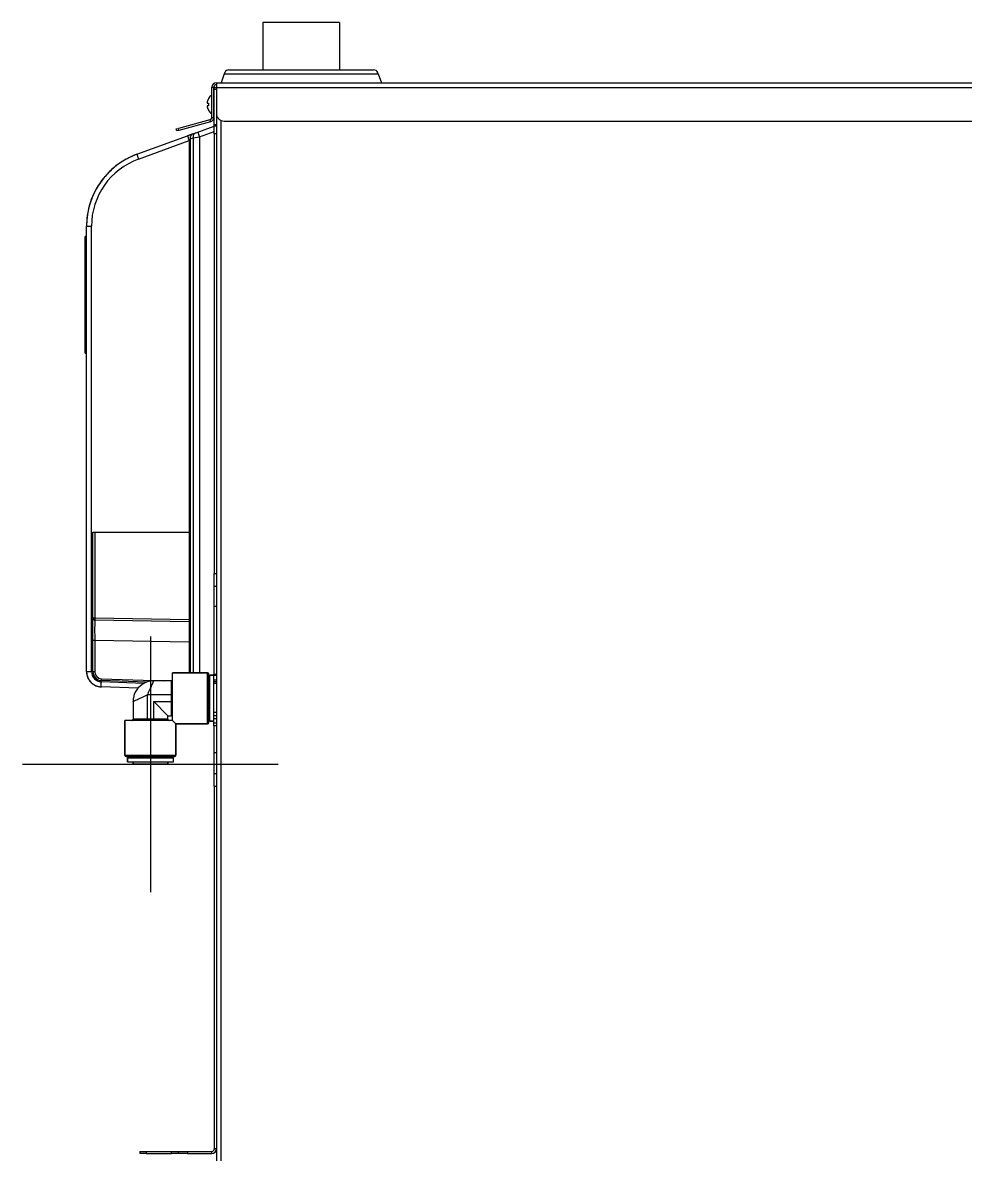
# Model space of a CAD drawing. Header units: millimetres. Extents: x 473 to 3963, y -1329 to 3488.
# Drawn here: x 3107 to 3475.8, y 1627.1 to 2070 of the extents above; entities that cross this region are included whole.
import ezdxf

# ---------------------------------------------------------------- set-up
doc = ezdxf.new("R2010")
doc.units = ezdxf.units.MM
doc.header["$LTSCALE"] = 392.37
doc.layers.get('0').update_dxf_attribs({"linetype": 'CONTINUOUS'})

msp = doc.modelspace()

# ---------------------------------------------------------------- linework, layer by layer
at = {"linetype": 'Continuous'}
for p, q in [((3201.01, 2069.97), (3201.01, 2051.47)), ((3201.01, 2069.97), (3201.01, 2051.47)), ((3202.01, 2069.97), (3201.01, 2069.97)), ((3230.01, 2069.97), (3202.01, 2069.97)), ((3231.01, 2069.97), (3230.01, 2069.97)), ((3231.01, 2069.97), (3231.01, 2051.47)), ((3231.01, 2069.97), (3231.01, 2051.47)), ((3187.71, 2051.47), (3196.01, 2051.47)), ((3187.78, 2051.47), (3196.01, 2051.47)), ((3196.01, 2051.47), (3201.66, 2051.47)), ((3196.01, 2051.47), (3201.66, 2051.47)), ((3201.66, 2051.47), (3205.84, 2051.47)), ((3201.66, 2051.47), (3205.86, 2051.47)), ((3205.84, 2051.47), (3205.86, 2051.47)), ((3205.86, 2051.47), (3216.01, 2051.47)), ((3205.86, 2051.47), (3216.01, 2051.47)), ((3216.01, 2051.47), (3236.01, 2051.47)), ((3216.01, 2051.47), (3244.07, 2051.47)), ((3236.01, 2051.47), (3238.41, 2051.47)), ((3238.41, 2051.47), (3238.51, 2051.47)), ((3238.51, 2051.47), (3242.61, 2051.47)), ((3242.61, 2051.47), (3244.07, 2051.47)), ((3244.07, 2051.47), (3244.24, 2051.47)), ((3244.07, 2051.47), (3244.18, 2051.47)), ((3244.18, 2051.47), (3244.31, 2051.47)), ((3182.81, 2046.47), (3750.45, 2046.47)), ((3182.81, 2046.47), (3182.81, 2045.68)), ((3182.81, 2046.47), (3750.45, 2046.47)), ((3185.92, 2049.88), (3184.62, 2046.47)), ((3185.92, 2049.88), (3186.12, 2049.88)), ((3186.12, 2049.88), (3216.01, 2049.88)), ((3216.01, 2049.88), (3245.9, 2049.88)), ((3245.9, 2049.88), (3246.1, 2049.88)), ((3246.1, 2049.88), (3247.4, 2046.47)), ((3181.01, 2044.67), (3181.81, 2044.67)), ((3181.01, 2041.97), (3181.01, 2044.67)), ((3181.01, 2039.72), (3181.01, 2041.97)), ((3181.81, 2041.97), (3181.81, 2044.67)), ((3181.81, 2039.72), (3181.81, 2041.97)), ((3182.01, 2043.77), (3182.01, 2044.47)), ((3182.81, 2044.47), (3182.01, 2044.47)), ((3182.01, 2030.16), (3182.01, 2043.77)), ((3182.81, 2043.77), (3182.01, 2043.77)), ((3182.81, 2045.68), (3182.81, 2045.67)), ((3182.81, 2045.67), (3182.81, 2044.57)), ((3182.81, 2044.57), (3182.81, 2034.46)), ((3182.81, 2044.57), (3835.21, 2044.57)), ((3179.21, 2038.47), (3179.76, 2038.47)), ((3179.76, 2037.47), (3179.21, 2037.47)), ((3179.73, 2040.27), (3179.76, 2040.27)), ((3181.01, 2037.47), (3181.01, 2039.72)), ((3181.01, 2032.85), (3181.01, 2037.47)), ((3181.81, 2037.47), (3181.81, 2039.72)), ((3181.81, 2032.85), (3181.81, 2037.47)), ((3179.76, 2035.67), (3179.73, 2035.67)), ((3181.01, 2032.85), (3181.81, 2032.85)), ((3182.81, 2034.46), (3182.81, 1400.77)), ((3167.11, 2028.36), (3167.96, 2028.58)), ((3167.32, 2027.58), (3167.11, 2028.36)), ((3180.27, 2031.88), (3167.96, 2028.58)), ((3168.17, 2027.81), (3167.96, 2028.58)), ((3180.48, 2031.11), (3168.17, 2027.81)), ((3175.56, 2027.12), (3182.01, 2029.47)), ((3175.56, 2027.12), (3182.01, 2029.47)), ((3180.27, 2031.88), (3180.48, 2031.11)), ((3182.01, 2029.47), (3182.01, 2030.16)), ((3182.01, 2030.16), (3182.81, 2030.16)), ((3182.01, 2026.47), (3182.01, 2029.47)), ((3182.81, 2029.47), (3182.01, 2029.47)), ((3184.61, 2031.72), (3184.61, 1400.77)), ((3185.81, 2031.47), (3832.21, 2031.47)), ((3151.75, 2018.45), (3171.56, 2025.66)), ((3151.75, 2018.45), (3171.56, 2025.66)), ((3168.17, 2027.81), (3167.32, 2027.58)), ((3171.56, 2025.66), (3173.64, 2026.42)), ((3173.64, 2026.42), (3171.56, 2025.66)), ((3172.59, 2024.54), (3173.68, 2024.94)), ((3172.59, 2024.54), (3172.59, 1815.57)), ((3173.64, 2026.42), (3174.73, 2026.82)), ((3173.68, 2024.94), (3176.18, 2025.24)), ((3173.68, 2024.94), (3173.68, 1815.57)), ((3174.73, 2026.82), (3175.56, 2027.12)), ((3176.18, 2025.24), (3182.01, 2027.36)), ((3176.18, 2025.24), (3176.18, 1815.57)), ((3182.01, 2026.47), (3182.01, 1854.47)), ((3182.81, 2026.47), (3182.01, 2026.47)), ((3152.36, 2016.57), (3172.18, 2023.78)), ((3172.18, 2023.78), (3172.18, 1870.53)), ((3132.01, 1816.01), (3132.01, 1990.26)), ((3132.01, 1816.01), (3132.01, 1990.26)), ((3132.01, 1990.26), (3133.94, 1990.26)), ((3133.94, 1816.01), (3133.94, 1990.26)), ((3132.01, 1986.25), (3131.51, 1986.25)), ((3131.51, 1982.7), (3131.51, 1986.25)), ((3131.51, 1982.5), (3131.51, 1982.7)), ((3131.51, 1971.61), (3131.51, 1982.5)), ((3131.51, 1971.54), (3131.51, 1971.61)), ((3131.51, 1971.41), (3131.51, 1971.54)), ((3131.51, 1970.75), (3131.51, 1971.41)), ((3131.51, 1970.53), (3131.51, 1970.75)), ((3131.51, 1970.14), (3131.51, 1970.53)), ((3131.51, 1969.76), (3131.51, 1970.14)), ((3131.51, 1969.45), (3131.51, 1969.76)), ((3131.51, 1968.35), (3131.51, 1969.45)), ((3131.51, 1967.94), (3131.51, 1968.35)), ((3131.51, 1967.84), (3131.51, 1967.94)), ((3131.51, 1967.37), (3131.51, 1967.84)), ((3131.51, 1967.33), (3131.51, 1967.37)), ((3131.51, 1967.2), (3131.51, 1967.33)), ((3131.51, 1966.95), (3131.51, 1967.2)), ((3131.51, 1965.28), (3131.51, 1966.95)), ((3131.51, 1963.56), (3131.51, 1965.28)), ((3131.51, 1963.47), (3131.51, 1963.56)), ((3131.51, 1963.37), (3131.51, 1963.47)), ((3131.51, 1963.47), (3132.01, 1963.47)), ((3131.51, 1961.65), (3131.51, 1963.37)), ((3131.51, 1959.99), (3131.51, 1961.65)), ((3131.51, 1959.72), (3131.51, 1959.99)), ((3131.51, 1959.6), (3131.51, 1959.72)), ((3131.51, 1959.56), (3131.51, 1959.6)), ((3131.51, 1958.99), (3131.51, 1959.56)), ((3131.51, 1958.57), (3131.51, 1958.99)), ((3131.51, 1957.47), (3131.51, 1958.57)), ((3131.51, 1957.17), (3131.51, 1957.47)), ((3131.51, 1956.8), (3131.51, 1957.17)), ((3131.51, 1956.39), (3131.51, 1956.8)), ((3131.51, 1956.18), (3131.51, 1956.39)), ((3131.51, 1955.53), (3131.51, 1956.18)), ((3131.51, 1955.39), (3131.51, 1955.53)), ((3131.51, 1955.31), (3131.51, 1955.39)), ((3131.51, 1944.43), (3131.51, 1955.31)), ((3131.51, 1944.21), (3131.51, 1944.43)), ((3131.51, 1940.68), (3131.51, 1944.21)), ((3131.51, 1940.68), (3132.01, 1940.68)), ((3134.51, 1870.53), (3172.18, 1870.53)), ((3134.51, 1816.01), (3134.51, 1870.53)), ((3135.25, 1870.53), (3135.25, 1836.98)), ((3172.18, 1870.53), (3172.18, 1815.57)), ((3182.01, 1849.47), (3182.01, 1854.47)), ((3182.01, 1854.47), (3182.81, 1854.47)), ((3182.01, 1849.47), (3181.91, 1849.47)), ((3181.91, 1832.47), (3181.91, 1849.47)), ((3182.01, 1841.47), (3182.01, 1849.47)), ((3182.01, 1849.47), (3182.81, 1849.47)), ((3182.01, 1815.07), (3182.01, 1841.47)), ((3182.81, 1841.47), (3182.01, 1841.47)), ((3135.25, 1836.98), (3134.51, 1836.98)), ((3135.2, 1836.28), (3172.15, 1835.64)), ((3135.2, 1836.28), (3172.15, 1835.64)), ((3172.16, 1836.34), (3135.25, 1836.98)), ((3182.01, 1832.47), (3181.91, 1832.47)), ((3134.51, 1828.28), (3135.2, 1828.28)), ((3135.2, 1828.28), (3172.15, 1827.64)), ((3135.2, 1828.28), (3135.2, 1816.01)), ((3132.01, 1816.01), (3133.94, 1816.01)), ((3134.51, 1816.01), (3135.2, 1816.01)), ((3154.49, 1811.43), (3137.8, 1812.01)), ((3155.51, 1811.89), (3137.89, 1812.51)), ((3137.9, 1813.21), (3158.21, 1812.5)), ((3158.21, 1812.5), (3162.01, 1812.37)), ((3165.16, 1812.37), (3158.21, 1812.37)), ((3165.16, 1812.37), (3165.16, 1806.87)), ((3165.66, 1812.87), (3165.66, 1815.57)), ((3179.31, 1815.57), (3165.66, 1815.57)), ((3165.66, 1815.57), (3179.31, 1815.57)), ((3165.66, 1806.87), (3165.66, 1812.87)), ((3179.31, 1795.57), (3179.31, 1815.57)), ((3179.81, 1814.07), (3179.81, 1815.07)), ((3179.81, 1797.07), (3179.81, 1814.07)), ((3180.31, 1814.07), (3179.81, 1814.07)), ((3179.81, 1814.07), (3180.31, 1814.07)), ((3181.81, 1814.57), (3180.31, 1814.57)), ((3180.31, 1814.08), (3180.31, 1814.57)), ((3180.31, 1814.57), (3181.81, 1814.57)), ((3180.31, 1814.07), (3180.31, 1814.08)), ((3180.31, 1797.07), (3180.31, 1814.07)), ((3181.81, 1815.07), (3182.81, 1815.07)), ((3181.81, 1814.86), (3181.81, 1815.07)), ((3181.81, 1814.63), (3181.81, 1814.86)), ((3181.81, 1814.86), (3182.81, 1814.86)), ((3181.81, 1814.57), (3181.81, 1814.63)), ((3181.81, 1814.63), (3182.81, 1814.63)), ((3181.81, 1812.76), (3181.81, 1814.57)), ((3181.81, 1812.18), (3181.81, 1812.76)), ((3181.81, 1812.76), (3182.81, 1812.76)), ((3181.81, 1812.18), (3182.81, 1812.18)), ((3181.81, 1811.5), (3181.81, 1812.18)), ((3181.81, 1812.18), (3181.81, 1812.18)), ((3181.81, 1811.5), (3182.81, 1811.5)), ((3181.81, 1800.06), (3181.81, 1811.5)), ((3152.08, 1809.51), (3137.8, 1810.01)), ((3152.08, 1809.51), (3137.8, 1810.01)), ((3155.71, 1806.87), (3155.71, 1797.42)), ((3165.16, 1806.87), (3155.71, 1806.87)), ((3165.16, 1806.87), (3165.66, 1806.87)), ((3165.16, 1806.87), (3165.16, 1804.27)), ((3165.66, 1804.27), (3165.66, 1806.87)), ((3150.21, 1804.37), (3150.21, 1797.42)), ((3158.31, 1804.27), (3163.81, 1798.77)), ((3158.31, 1804.27), (3165.16, 1804.27)), ((3158.31, 1797.42), (3158.31, 1804.27)), ((3165.16, 1804.27), (3165.16, 1798.77)), ((3165.16, 1804.27), (3165.66, 1804.27)), ((3165.66, 1798.27), (3165.66, 1804.27)), ((3163.81, 1797.42), (3163.81, 1798.77)), ((3163.81, 1798.77), (3165.16, 1798.77)), ((3165.66, 1796.92), (3165.66, 1798.27)), ((3182.81, 1800.06), (3181.81, 1800.06)), ((3181.81, 1798.9), (3181.81, 1800.06)), ((3181.81, 1798.76), (3181.81, 1798.9)), ((3181.81, 1797.7), (3181.81, 1798.76)), ((3182.81, 1798.76), (3181.81, 1798.76)), ((3147.01, 1783.27), (3147.01, 1796.92)), ((3147.01, 1796.92), (3147.01, 1783.27)), ((3149.71, 1796.92), (3147.01, 1796.92)), ((3155.71, 1796.92), (3149.71, 1796.92)), ((3155.71, 1797.42), (3150.21, 1797.42)), ((3158.31, 1797.42), (3155.71, 1797.42)), ((3155.71, 1797.42), (3155.71, 1796.92)), ((3158.31, 1796.92), (3155.71, 1796.92)), ((3158.31, 1797.42), (3158.31, 1796.92)), ((3163.81, 1797.42), (3158.31, 1797.42)), ((3164.31, 1796.92), (3158.31, 1796.92)), ((3165.66, 1796.92), (3164.31, 1796.92)), ((3167.01, 1795.57), (3165.66, 1796.92)), ((3179.31, 1795.57), (3167.01, 1795.57)), ((3167.01, 1783.27), (3167.01, 1795.57)), ((3167.01, 1795.57), (3167.01, 1783.27)), ((3167.01, 1795.57), (3179.31, 1795.57)), ((3179.81, 1796.07), (3179.81, 1797.07)), ((3180.31, 1797.07), (3179.81, 1797.07)), ((3179.81, 1797.07), (3180.31, 1797.07)), ((3180.31, 1797.05), (3180.31, 1797.07)), ((3180.31, 1796.57), (3180.31, 1797.05)), ((3181.81, 1796.57), (3180.31, 1796.57)), ((3180.31, 1796.57), (3181.81, 1796.57)), ((3181.81, 1796.57), (3181.81, 1797.7)), ((3181.81, 1797.7), (3182.81, 1797.7)), ((3181.81, 1795.92), (3181.81, 1796.57)), ((3181.81, 1794.74), (3181.81, 1795.92)), ((3181.81, 1795.92), (3182.81, 1795.92)), ((3182.81, 1794.74), (3181.81, 1794.74)), ((3182.01, 1784.17), (3182.01, 1794.74)), ((3147.01, 1783.27), (3167.01, 1783.27)), ((3147.51, 1782.77), (3148.51, 1782.77)), ((3147.51, 1782.77), (3148.51, 1782.77)), ((3148.01, 1782.27), (3148.5, 1782.27)), ((3148.01, 1780.77), (3148.01, 1782.27)), ((3148.01, 1782.27), (3148.01, 1780.77)), ((3148.01, 1780.77), (3150.21, 1780.77)), ((3148.5, 1782.27), (3148.51, 1782.27)), ((3148.51, 1782.77), (3148.55, 1782.77)), ((3148.51, 1782.27), (3148.51, 1782.77)), ((3148.51, 1782.77), (3165.51, 1782.77)), ((3148.51, 1782.77), (3148.51, 1782.27)), ((3148.51, 1782.27), (3165.51, 1782.27)), ((3148.55, 1782.77), (3165.47, 1782.77)), ((3150.21, 1779.77), (3150.21, 1780.77)), ((3150.21, 1780.77), (3163.81, 1780.77)), ((3150.21, 1780.77), (3150.21, 1779.77)), ((3163.81, 1779.77), (3163.81, 1780.77)), ((3163.81, 1780.77), (3166.01, 1780.77)), ((3163.81, 1780.77), (3163.81, 1779.77)), ((3165.47, 1782.77), (3165.51, 1782.77)), ((3165.51, 1782.77), (3166.51, 1782.77)), ((3165.51, 1782.27), (3165.51, 1782.77)), ((3165.51, 1782.27), (3165.51, 1782.77)), ((3165.51, 1782.77), (3166.51, 1782.77)), ((3165.51, 1782.27), (3165.52, 1782.27)), ((3165.52, 1782.27), (3166.01, 1782.27)), ((3166.01, 1780.77), (3166.01, 1782.27)), ((3166.01, 1780.77), (3166.01, 1782.27)), ((3182.01, 1776.17), (3182.01, 1784.17)), ((3182.81, 1784.17), (3182.01, 1784.17)), ((3152.01, 1779.77), (3150.21, 1779.77)), ((3162.01, 1779.77), (3152.01, 1779.77)), ((3163.81, 1779.77), (3162.01, 1779.77)), ((3182.01, 1776.17), (3182.81, 1776.17)), ((3182.01, 1776.17), (3182.81, 1776.17)), ((3182.01, 1771.17), (3182.01, 1776.17)), ((3182.01, 1771.17), (3182.01, 1629.27)), ((3182.01, 1771.17), (3182.81, 1771.17)), ((3152.81, 1628.27), (3155.31, 1628.27)), ((3152.81, 1628.27), (3152.81, 1627.47)), ((3152.81, 1628.27), (3152.81, 1627.47)), ((3155.31, 1627.47), (3152.81, 1627.47)), ((3155.31, 1628.27), (3165.31, 1628.27)), ((3155.31, 1628.27), (3155.31, 1627.47)), ((3155.31, 1627.47), (3165.31, 1627.47)), ((3165.31, 1628.27), (3167.81, 1628.27)), ((3165.31, 1627.47), (3165.31, 1628.27)), ((3167.81, 1627.47), (3165.31, 1627.47)), ((3167.81, 1628.27), (3171.52, 1628.27)), ((3167.81, 1628.27), (3167.81, 1627.47)), ((3171.52, 1627.47), (3167.81, 1627.47)), ((3171.52, 1628.27), (3181.01, 1628.27)), ((3171.52, 1628.27), (3171.52, 1627.47)), ((3171.52, 1627.47), (3181.01, 1627.47)), ((3181.01, 1627.47), (3181.01, 1628.27)), ((3182.81, 1629.27), (3182.01, 1629.27))]:
    msp.add_line(p, q, dxfattribs=at)
at = {"color": 4}
for p, q in [((3157.01, 1829.77), (3157.01, 1729.77)), ((3107.01, 1779.77), (3207.01, 1779.77))]:
    msp.add_line(p, q, dxfattribs=at)
at = {"linetype": 'Continuous'}
for centre, radius, start, end in [((3187.71, 2049.67), 1.8, 123.4539, 172.4879), ((3187.71, 2049.67), 1.8, 90, 123.4539), ((3244.31, 2049.67), 1.8, 56.5461, 90), ((3244.31, 2049.67), 1.8, 7.5121, 56.5461), ((3182.81, 2044.67), 1.8, 90, 180), ((3187.71, 2049.67), 1.8, 172.4879, 173.0057), ((3244.31, 2049.67), 1.8, 6.9943, 7.5121), ((3183.83, 2037.77), 4.8, 126.1752, 148.4026), ((3182.81, 2044.67), 1, 90, 180), ((3181.81, 2041.57), 0.4, 59.3636, 90), ((3181.18, 2038.71), 1.98, 174.8627, 175.7144), ((3181.17, 2038.71), 1.97, 175.714, 176.9766), ((3181.16, 2038.72), 1.96, 176.9771, 178.0037), ((3181.15, 2038.72), 1.95, 178.0037, 179.0738), ((3181.15, 2038.72), 1.95, 179.0741, 180.1995), ((3181.15, 2038.72), 1.95, 180.1995, 181.1541), ((3181.15, 2038.72), 1.95, 181.1545, 182.3767), ((3181.16, 2038.72), 1.96, 182.3765, 183.2159), ((3181.17, 2038.72), 1.97, 183.2167, 184.6016), ((3181.18, 2038.72), 1.98, 184.6009, 185.2558), ((3181.18, 2037.21), 1.98, 174.7442, 175.3991), ((3181.17, 2037.21), 1.97, 175.3984, 176.7833), ((3181.16, 2037.22), 1.96, 176.7841, 177.6235), ((3181.15, 2037.22), 1.96, 177.6234, 178.8455), ((3181.15, 2037.22), 1.95, 178.8459, 179.8005), ((3181.15, 2037.22), 1.95, 179.8006, 180.9258), ((3181.15, 2037.22), 1.95, 180.9261, 181.9964), ((3181.16, 2037.22), 1.96, 181.9964, 183.0228), ((3183.71, 2037.82), 4.64, 163.6036, 165.6824), ((3181.2, 2038.71), 2.01, 172.7256, 174.8598), ((3181.2, 2038.72), 2.01, 185.2585, 187.2741), ((3181.2, 2037.21), 2.01, 172.7259, 174.7415), ((3183.74, 2037.81), 4.67, 162.6228, 163.6051), ((3183.75, 2037.81), 4.68, 161.535, 162.6227), ((3183.77, 2037.8), 4.7, 159.4813, 161.5344), ((3183.78, 2037.8), 4.72, 158.9977, 159.4819), ((3183.79, 2037.79), 4.72, 157.4524, 158.9975), ((3183.8, 2037.79), 4.73, 156.6826, 157.4526), ((3183.8, 2037.79), 4.73, 155.4278, 156.6825), ((3183.8, 2037.79), 4.74, 154.4598, 155.4278), ((3183.81, 2037.78), 4.74, 153.3188, 154.4598), ((3183.81, 2037.78), 4.75, 151.9926, 153.3187), ((3183.81, 2037.78), 4.75, 151.0316, 151.9926), ((3183.82, 2037.78), 4.75, 148.4659, 151.0313), ((3183.52, 2037.96), 3.79, 172.4013, 179.9911), ((3183.52, 2037.97), 3.79, 180.0089, 187.5987), ((3183.83, 2037.77), 4.8, 148.4026, 148.5421), ((3181.17, 2037.22), 1.97, 183.0233, 184.286), ((3181.18, 2037.22), 1.98, 184.2856, 185.1372), ((3181.2, 2037.22), 2.01, 185.1401, 187.2744), ((3183.71, 2038.11), 4.64, 194.3176, 196.3964), ((3183.74, 2038.12), 4.67, 196.3949, 197.3772), ((3183.75, 2038.13), 4.68, 197.3773, 198.465), ((3183.77, 2038.13), 4.7, 198.4656, 200.5187), ((3183.78, 2038.14), 4.72, 200.5181, 201.0023), ((3183.79, 2038.14), 4.72, 201.0025, 202.5476), ((3183.8, 2038.14), 4.73, 202.5474, 203.3174), ((3183.8, 2038.14), 4.73, 203.3175, 204.5722), ((3183.8, 2038.15), 4.74, 204.5722, 205.5402), ((3183.81, 2038.15), 4.74, 205.5402, 206.6812), ((3183.81, 2038.15), 4.75, 206.6813, 208.0074), ((3183.81, 2038.15), 4.75, 208.0074, 208.9684), ((3183.82, 2038.15), 4.75, 208.9687, 211.5341), ((3183.83, 2038.16), 4.8, 211.4579, 211.5974), ((3183.83, 2038.16), 4.8, 211.5974, 233.8248), ((3180.01, 2032.85), 1, 285, 360), ((3180.01, 2032.85), 1.8, 285, 360), ((3181.81, 2034.37), 0.4, 270, 300.6364), ((3162.01, 1990.26), 30, 109.9988, 180.0011), ((3161.94, 1990.26), 28, 110, 180), ((3162.01, 1990.26), 30, 122.2711, 127.6017), ((3162.01, 1990.26), 30, 110, 118.6823), ((3162.01, 1990.26), 30, 110, 118.6825), ((3162.01, 1990.26), 30, 109.9988, 118.1876), ((3162.01, 1990.26), 30, 136.6897, 137.4689), ((3162.01, 1990.26), 30, 136.6897, 137.4689), ((3162.01, 1990.26), 30, 136.6885, 137.4569), ((3162.01, 1990.26), 30, 131.9645, 136.6897), ((3162.01, 1990.26), 30, 131.9668, 136.6897), ((3162.01, 1990.26), 30, 135.9208, 136.6885), ((3162.01, 1990.26), 30, 131.9309, 135.9208), ((3162.01, 1990.26), 30, 127.6017, 131.9668), ((3162.01, 1990.26), 30, 128.3123, 131.9645), ((3162.01, 1990.26), 30, 127.5937, 131.9309), ((3162.01, 1990.26), 30, 127.6011, 128.3123), ((3162.01, 1990.26), 30, 145.3149, 150.538), ((3162.01, 1990.26), 30, 145.313, 150.5279), ((3162.01, 1990.26), 30, 145.3114, 150.4887), ((3162.01, 1990.26), 30, 137.4569, 144.9794), ((3162.01, 1990.26), 30, 137.4689, 144.9693), ((3162.01, 1990.26), 30, 139.4905, 144.9789), ((3162.01, 1990.26), 30, 152.2045, 171.9884), ((3162.01, 1990.26), 30, 151.4568, 152.2045), ((3162.01, 1990.26), 30, 150.5279, 152.1894), ((3162.01, 1990.26), 30, 151.8575, 152.1894), ((3162.01, 1990.26), 30, 150.8567, 151.8575), ((3162.01, 1990.26), 30, 150.4887, 151.4568), ((3162.01, 1990.26), 30, 150.538, 150.8567), ((3162.01, 1990.26), 30, 171.9884, 180.0012), ((3135.21, 1836.98), 0.7, 179.9928, 268.9999), ((3135.21, 1836.98), 0.7, 180, 209.6674), ((3135.21, 1836.98), 0.7, 209.6674, 225.7322), ((3135.21, 1836.98), 0.7, 225.7322, 239.334), ((3135.21, 1836.98), 0.7, 239.334, 257.6466), ((3135.21, 1836.98), 0.7, 257.6466, 269), ((3205.05, 1835.75), 69.81, 178.9904, 179.2776), ((3138.01, 1816.01), 6, 180, 192.5701), ((3138.01, 1816.01), 6, 180, 192.5701), ((3138.01, 1816.01), 6, 180, 268), ((3138.01, 1816.01), 6, 180, 192.5701), ((3137.94, 1816.01), 4, 180.0005, 267.9995), ((3138.01, 1816.01), 3.5, 180, 268), ((3138, 1816.01), 2.8, 180, 268), ((3138.01, 1816.01), 6, 192.5701, 197.0617), ((3138.01, 1816.01), 6, 192.5701, 197.0617), ((3138.01, 1816.01), 6, 192.5701, 197.0617), ((3138.01, 1816.01), 6, 197.0617, 205.1404), ((3138.01, 1816.01), 6, 197.0617, 205.1404), ((3138.01, 1816.01), 6, 197.0617, 205.1404), ((3138.01, 1816.01), 6, 205.1404, 210.6961), ((3138.01, 1816.01), 6, 205.1404, 210.6962), ((3138.01, 1816.01), 6, 205.1404, 210.6962), ((3138.01, 1816.01), 6, 210.6961, 217.7113), ((3138.01, 1816.01), 6, 210.6962, 217.7112), ((3138.01, 1816.01), 6, 210.6962, 217.7112), ((3138.01, 1816.01), 6, 217.7113, 223.9949), ((3138.01, 1816.01), 6, 217.7112, 223.9949), ((3138.01, 1816.01), 6, 217.7112, 223.9949), ((3138.01, 1816.01), 6, 223.9949, 230.2826), ((3138.01, 1816.01), 6, 223.9949, 230.2826), ((3138.01, 1816.01), 6, 223.9949, 230.2826), ((3138.01, 1816.01), 6, 230.2826, 237.2326), ((3138.01, 1816.01), 6, 230.2826, 237.2327), ((3138.01, 1816.01), 6, 230.2826, 237.2327), ((3158.21, 1804.37), 8, 90, 170), ((3158.21, 1804.37), 8, 90, 170), ((3165.16, 1812.87), 0.5, 270, 360), ((3165.16, 1812.87), 0.5, 270, 288), ((3165.16, 1812.87), 0.5, 288, 306), ((3165.16, 1812.87), 0.5, 306, 324), ((3165.16, 1812.87), 0.5, 324, 342), ((3165.16, 1812.87), 0.5, 342, 360), ((3179.31, 1815.07), 0.5, 0, 90), ((3179.31, 1815.07), 0.5, 0, 90), ((3138.01, 1816.01), 6, 237.2326, 242.8547), ((3138.01, 1816.01), 6, 237.2327, 242.8547), ((3138.01, 1816.01), 6, 237.2327, 242.8547), ((3138.01, 1816.01), 6, 242.8547, 250.9615), ((3138.01, 1816.01), 6, 242.8547, 250.9616), ((3138.01, 1816.01), 6, 242.8547, 250.9616), ((3138.01, 1816.01), 6, 250.9615, 255.4272), ((3138.01, 1816.01), 6, 250.9616, 255.4272), ((3138.01, 1816.01), 6, 250.9616, 255.4272), ((3138.01, 1816.01), 6, 255.4272, 268), ((3138.01, 1816.01), 6, 255.4272, 268), ((3138.01, 1816.01), 6, 255.4272, 268), ((3158.21, 1804.37), 8, 170, 180), ((3158.21, 1804.37), 8, 170, 180), ((3165.16, 1798.27), 0.5, 72, 90), ((3165.16, 1798.27), 0.5, 72, 90), ((3165.16, 1798.27), 0.5, 54, 72), ((3165.16, 1798.27), 0.5, 54, 72), ((3165.16, 1798.27), 0.5, 36, 54), ((3165.16, 1798.27), 0.5, 36, 54), ((3165.16, 1798.27), 0.5, 18, 36), ((3165.16, 1798.27), 0.5, 18, 36), ((3165.16, 1798.27), 0.5, 0, 18), ((3165.16, 1798.27), 0.5, 0, 18), ((3149.71, 1797.42), 0.5, 270, 288), ((3149.71, 1797.42), 0.5, 270, 288), ((3149.71, 1797.42), 0.5, 288, 306), ((3149.71, 1797.42), 0.5, 288, 306), ((3149.71, 1797.42), 0.5, 306, 324), ((3149.71, 1797.42), 0.5, 306, 324), ((3149.71, 1797.42), 0.5, 324, 342), ((3149.71, 1797.42), 0.5, 324, 342), ((3149.71, 1797.42), 0.5, 342, 360), ((3149.71, 1797.42), 0.5, 342, 360), ((3164.31, 1797.42), 0.5, 180, 198), ((3164.31, 1797.42), 0.5, 180, 270), ((3164.31, 1797.42), 0.5, 198, 216), ((3164.31, 1797.42), 0.5, 216, 234), ((3164.31, 1797.42), 0.5, 234, 252), ((3164.31, 1797.42), 0.5, 252, 270), ((3179.31, 1796.07), 0.5, 270, 360), ((3179.31, 1796.07), 0.5, 270, 360), ((3147.51, 1783.27), 0.5, 180, 270), ((3147.51, 1783.27), 0.5, 180, 270), ((3166.51, 1783.27), 0.5, 270, 360), ((3181.01, 1629.27), 1, 270, 360), ((3181.01, 1629.27), 1.8, 270, 360)]:
    msp.add_arc(centre, radius, start, end, dxfattribs=at)
for points, knots in [([(3182.81, 2034.46), (3182.81, 2034.07), (3182.97, 2033.28), (3183.63, 2032.29), (3184.63, 2031.62), (3185.42, 2031.47), (3185.81, 2031.47)], [0, 0, 0, 0, 0.249842, 0.499776, 0.749842, 1, 1, 1, 1]), ([(3171.56, 2025.66), (3171.55, 2025.66), (3171.58, 2025.59), (3171.59, 2025.5), (3171.65, 2025.31), (3171.75, 2024.98), (3171.93, 2024.46), (3172.09, 2024.02), (3172.18, 2023.78)], [0, 0, 0, 0, 0.020217, 0.077134, 0.169398, 0.293318, 0.617079, 1, 1, 1, 1]), ([(3172.18, 2023.78), (3172.28, 2023.98), (3172.42, 2024.23), (3172.56, 2024.48), (3172.59, 2024.54)], [0, 0, 0, 0, 0.774558, 1, 1, 1, 1]), ([(3173.64, 2026.42), (3173.3, 2026.3), (3172.68, 2025.73), (3172.55, 2024.93), (3172.59, 2024.54)], [0, 0, 0, 0, 0.476573, 1, 1, 1, 1]), ([(3174.73, 2026.82), (3174.39, 2026.69), (3173.77, 2026.13), (3173.65, 2025.33), (3173.68, 2024.94)], [0, 0, 0, 0, 0.476574, 1, 1, 1, 1]), ([(3175.56, 2027.12), (3175.55, 2027.11), (3175.58, 2027.04), (3175.59, 2026.95), (3175.65, 2026.77), (3175.75, 2026.44), (3175.93, 2025.91), (3176.09, 2025.48), (3176.18, 2025.24)], [0, 0, 0, 0, 0.020217, 0.077134, 0.169398, 0.293318, 0.617079, 1, 1, 1, 1]), ([(3151.75, 2018.45), (3151.74, 2018.45), (3151.77, 2018.38), (3151.78, 2018.29), (3151.84, 2018.1), (3151.94, 2017.77), (3152.12, 2017.25), (3152.28, 2016.81), (3152.36, 2016.57)], [0, 0, 0, 0, 0.020217, 0.077134, 0.169398, 0.293318, 0.617079, 1, 1, 1, 1]), ([(3135.2, 1836.28), (3135.18, 1836.28), (3135.21, 1836.2), (3135.18, 1836.11), (3135.2, 1835.91), (3135.19, 1835.52), (3135.2, 1834.85), (3135.19, 1833.87), (3135.19, 1832.67), (3135.19, 1830.79), (3135.2, 1829.3), (3135.2, 1828.28)], [0, 0, 0, 0, 0.004824, 0.01921, 0.04305, 0.076105, 0.16851, 0.292869, 0.444415, 0.617294, 1, 1, 1, 1]), ([(3135.25, 1836.63), (3135.25, 1836.55), (3135.29, 1836.47), (3135.22, 1836.28), (3135.25, 1836.28)], [0, 0, 0, 0, 0.731958, 1, 1, 1, 1]), ([(3137.8, 1810.01), (3137.79, 1810.01), (3137.79, 1810.09), (3137.77, 1810.18), (3137.77, 1810.37), (3137.77, 1810.73), (3137.78, 1811.28), (3137.79, 1811.75), (3137.8, 1812.01)], [0, 0, 0, 0, 0.020389, 0.077486, 0.169969, 0.294096, 0.617959, 1, 1, 1, 1]), ([(3137.89, 1812.51), (3137.87, 1812.51), (3137.91, 1812.62), (3137.87, 1812.72), (3137.9, 1812.96), (3137.9, 1813.12), (3137.9, 1813.21)], [0, 0, 0, 0, 0.076544, 0.293016, 0.617915, 1, 1, 1, 1]), ([(3158.21, 1812.37), (3158.21, 1812.36), (3158.21, 1812.35), (3158.19, 1812.33), (3158.18, 1812.29), (3158.14, 1812.22), (3158.08, 1812.09), (3157.99, 1811.89), (3157.88, 1811.65), (3157.69, 1811.23), (3157.42, 1810.62), (3157.04, 1809.79), (3156.62, 1808.87), (3156.18, 1807.88), (3155.86, 1807.21), (3155.71, 1806.87)], [0, 0, 0, 0, 0.001332, 0.005306, 0.011907, 0.021114, 0.047141, 0.082893, 0.12776, 0.181047, 0.309667, 0.462171, 0.63209, 0.813275, 1, 1, 1, 1]), ([(3150.21, 1804.37), (3150.22, 1804.37), (3150.24, 1804.38), (3150.28, 1804.4), (3150.36, 1804.43), (3150.49, 1804.49), (3150.68, 1804.58), (3150.93, 1804.69), (3151.34, 1804.88), (3151.96, 1805.16), (3152.78, 1805.53), (3153.71, 1805.96), (3154.69, 1806.4), (3155.36, 1806.72), (3155.71, 1806.87)], [0, 0, 0, 0, 0.005324, 0.011912, 0.0211, 0.04708, 0.082795, 0.127653, 0.180965, 0.309634, 0.462152, 0.632079, 0.81327, 1, 1, 1, 1])]:
    msp.add_open_spline(points, degree=3, knots=knots, dxfattribs=at)

doc.saveas('drawing.dxf')
